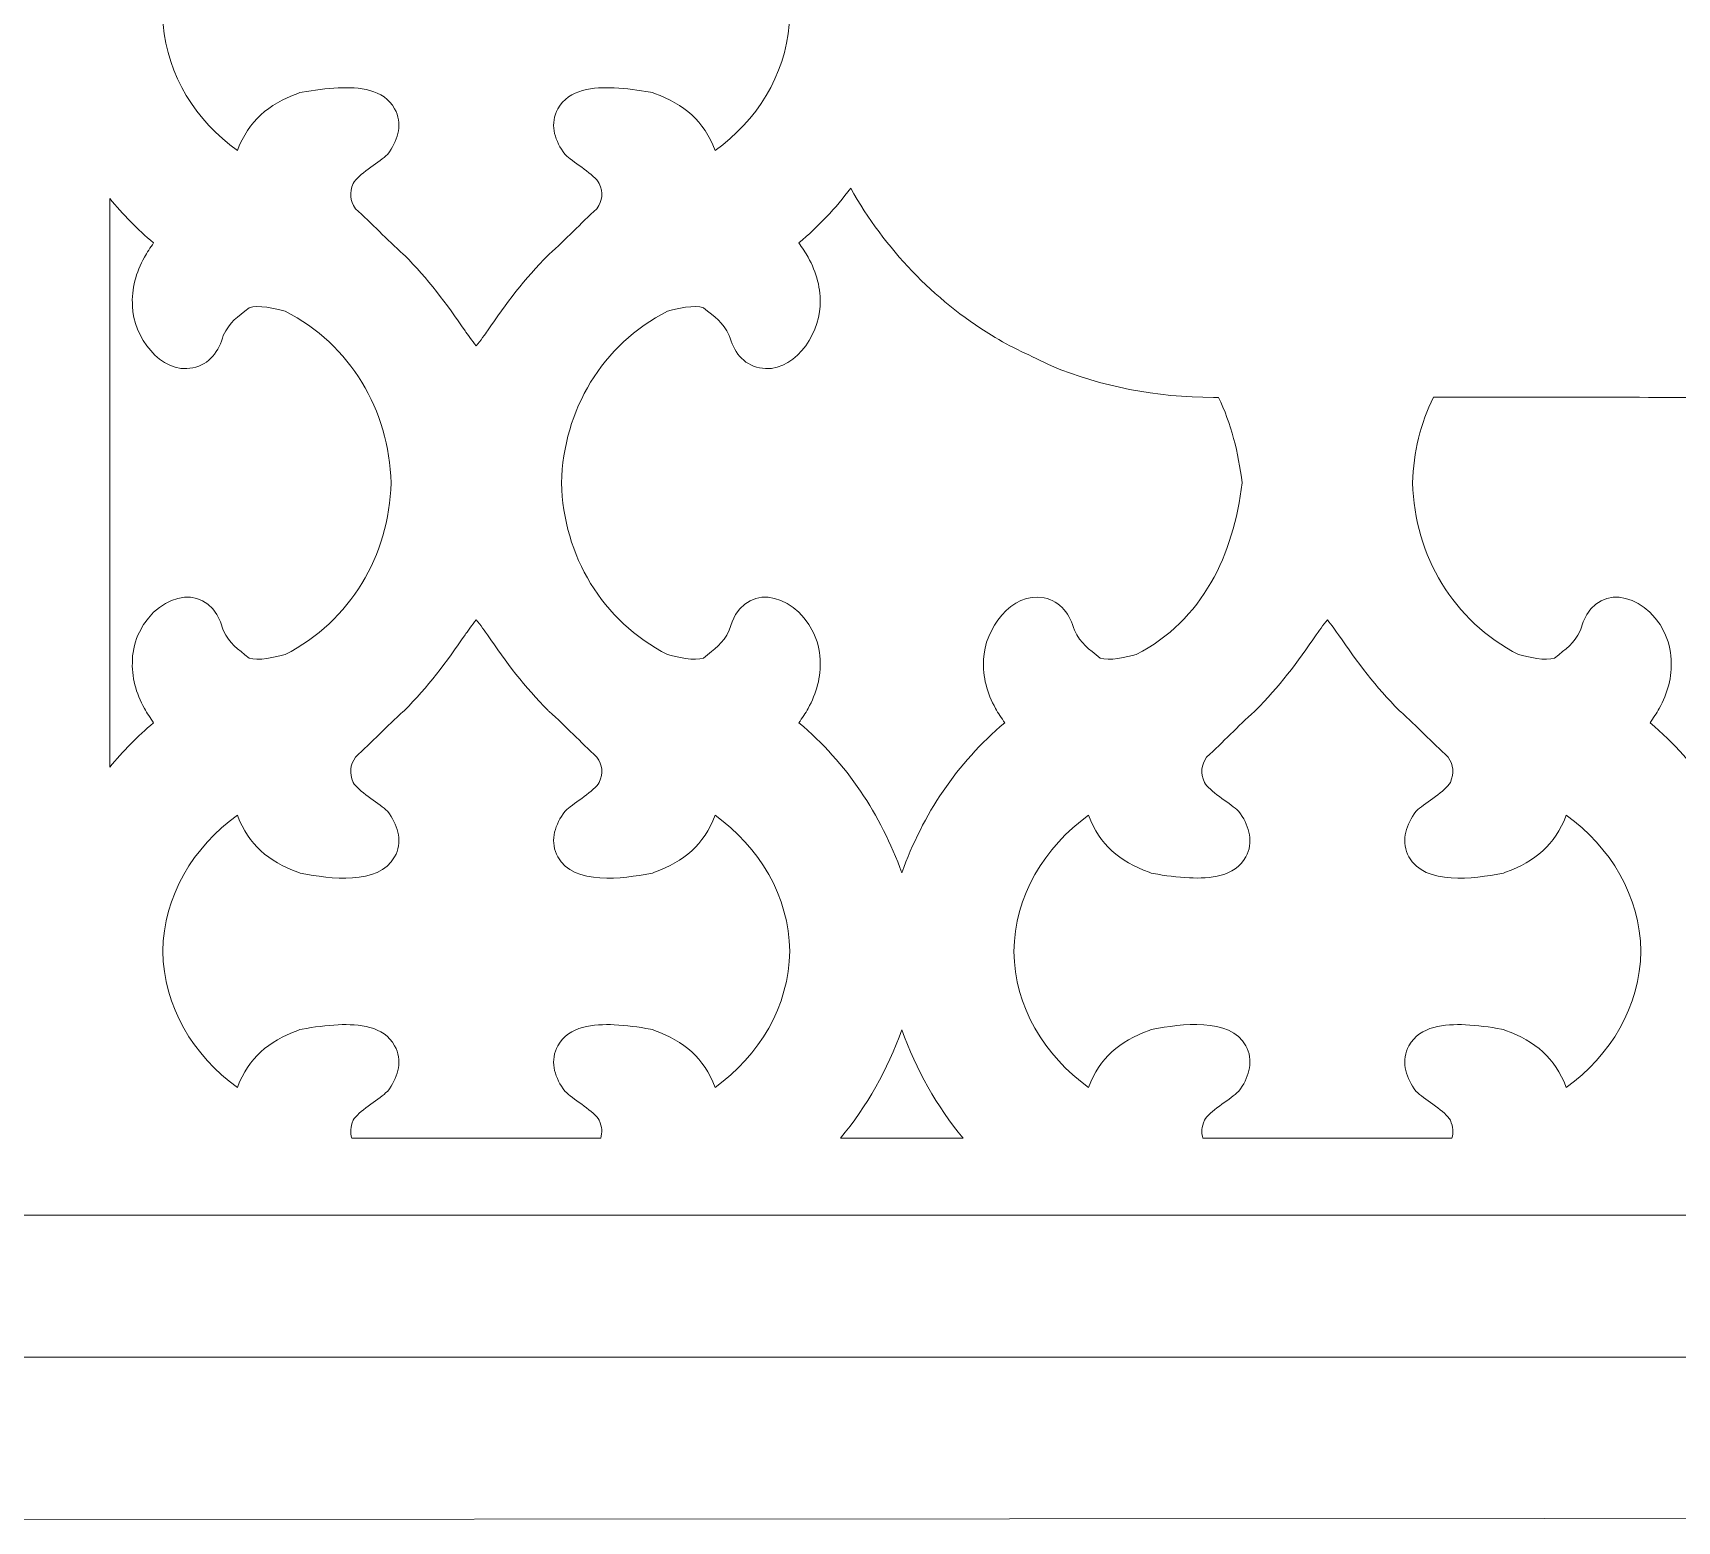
# Model space of a CAD drawing. Header units: centimetres. Extents: x -44 to 44, y -59 to 59.
# Drawn here: x 28.9 to 35.86, y 9.58 to 15.88 of the extents above; entities that cross this region are included whole.
import ezdxf

# ---------------------------------------------------------------- set-up
doc = ezdxf.new("R2010")
doc.units = ezdxf.units.CM
doc.header["$MEASUREMENT"] = 0
doc.layers.add('layer 1', color=7, linetype='Continuous')

msp = doc.modelspace()

# ---------------------------------------------------------------- linework, layer by layer
at = {"layer": 'layer 1', "lineweight": 9}
for points, knots in [([(30.08434, 40.20062), (30.08434, 40.20062), (31.473, 40.20062), (31.473, 40.20062), (31.473, 40.20062), (31.9095, 40.20062), (32.26656, 39.84353), (32.26656, 39.40706), (32.26656, 39.40706), (32.26656, 39.40706), (32.26656, 39.40703), (32.26656, 39.40703), (32.26656, 39.40703), (32.26656, 39.04851), (32.02562, 38.74361), (31.69766, 38.64611), (31.69766, 38.64611), (31.69766, 38.64611), (31.72961, 38.61347), (31.72961, 38.61347), (31.72961, 38.61347), (31.72961, 38.61347), (32.08043, 38.25529), (32.08043, 38.25529), (32.08043, 38.25529), (32.08043, 38.25529), (44.40501, 25.67166), (44.40501, 25.67166), (44.40501, 25.67166), (44.40501, 25.67166), (44.40501, 24.60024), (44.40501, 24.60024), (44.40501, 24.60024), (44.40501, 24.29754), (44.16516, 24.05216), (43.8693, 24.05216), (43.8693, 24.05216), (43.8693, 22.15794), (44.40501, 19.21851), (44.40501, 18.42731), (44.40501, 18.42731), (44.40501, 18.42731), (44.40501, 16.84461), (44.40501, 16.84461), (44.40501, 16.84461), (44.40501, 16.05341), (43.8693, 13.11399), (43.8693, 11.21976), (43.8693, 11.21976), (44.16516, 11.21976), (44.40501, 10.97439), (44.40501, 10.67169), (44.40501, 10.67169), (44.40501, 10.67169), (44.40501, 9.60026), (44.40501, 9.60026), (44.40501, 9.60026), (44.40501, 9.60026), (43.8693, 9.60026), (43.8693, 9.60026), (43.8693, 9.60026), (43.8693, 9.60026), (43.34953, 9.60026), (43.34953, 9.60026), (43.34953, 9.60026), (43.34953, 9.60026), (42.69452, 9.59985), (42.69452, 9.59985), (42.69452, 9.59985), (42.69452, 9.59985), (42.69452, 18.54141), (42.69452, 18.54141), (42.69452, 18.54141), (42.69452, 18.54141), (42.09452, 18.54141), (42.09452, 18.54141), (42.09452, 18.54141), (42.09452, 18.54141), (42.09452, 9.59946), (42.09452, 9.59946), (42.09452, 9.59946), (42.09452, 9.59946), (19.44641, 9.58509), (19.44641, 9.58509), (19.44641, 9.58509), (19.44641, 9.58509), (19.44641, 18.54141), (19.44641, 18.54141), (19.44641, 18.54141), (19.44641, 18.54141), (18.84641, 18.54141), (18.84641, 18.54141), (18.84641, 18.54141), (18.84641, 18.54141), (18.84641, 9.5847), (18.84641, 9.5847), (18.84641, 9.5847), (18.84641, 9.5847), (18.20016, 9.58429), (18.20016, 9.58429), (18.20016, 9.58429), (18.20016, 9.58429), (17.67163, 9.58429), (17.67163, 9.58429), (17.67163, 9.58429), (17.67163, 9.58429), (17.13591, 9.58429), (17.13591, 9.58429), (17.13591, 9.58429), (17.13591, 9.58429), (17.13591, 10.65572), (17.13591, 10.65572), (17.13591, 10.65572), (17.13591, 10.95842), (17.37576, 11.2038), (17.67163, 11.2038), (17.67163, 11.2038), (17.67163, 13.09802), (17.13591, 16.03744), (17.13591, 16.82865), (17.13591, 16.82865), (17.13591, 16.82865), (17.13591, 18.41134), (17.13591, 18.41134), (17.13591, 18.41134), (17.13591, 19.20255), (17.67163, 22.14197), (17.67163, 24.03619), (17.67163, 24.03619), (17.37576, 24.03619), (17.13591, 24.28157), (17.13591, 24.58427), (17.13591, 24.58427), (17.13591, 24.58427), (17.13591, 25.6557), (17.13591, 25.6557), (17.13591, 25.6557), (17.13591, 25.6557), (29.77618, 38.56084), (29.77618, 38.56084), (29.77618, 38.56084), (29.77618, 38.56084), (29.85968, 38.64613), (29.85968, 38.64613), (29.85968, 38.64613), (29.5317, 38.74363), (29.29078, 39.04849), (29.29078, 39.40703), (29.29078, 39.40703), (29.29078, 39.40703), (29.29078, 39.40706), (29.29078, 39.40706), (29.29078, 39.40706), (29.29078, 39.84353), (29.64784, 40.20062), (30.08434, 40.20062)], [0, 0, 0, 0, 0.025, 0.025, 0.025, 0.025, 0.05, 0.05, 0.05, 0.05, 0.075, 0.075, 0.075, 0.075, 0.1, 0.1, 0.1, 0.1, 0.125, 0.125, 0.125, 0.125, 0.15, 0.15, 0.15, 0.15, 0.175, 0.175, 0.175, 0.175, 0.2, 0.2, 0.2, 0.2, 0.225, 0.225, 0.225, 0.225, 0.25, 0.25, 0.25, 0.25, 0.275, 0.275, 0.275, 0.275, 0.3, 0.3, 0.3, 0.3, 0.325, 0.325, 0.325, 0.325, 0.35, 0.35, 0.35, 0.35, 0.375, 0.375, 0.375, 0.375, 0.4, 0.4, 0.4, 0.4, 0.425, 0.425, 0.425, 0.425, 0.45, 0.45, 0.45, 0.45, 0.475, 0.475, 0.475, 0.475, 0.5, 0.5, 0.5, 0.5, 0.525, 0.525, 0.525, 0.525, 0.55, 0.55, 0.55, 0.55, 0.575, 0.575, 0.575, 0.575, 0.6, 0.6, 0.6, 0.6, 0.625, 0.625, 0.625, 0.625, 0.65, 0.65, 0.65, 0.65, 0.675, 0.675, 0.675, 0.675, 0.7, 0.7, 0.7, 0.7, 0.725, 0.725, 0.725, 0.725, 0.75, 0.75, 0.75, 0.75, 0.775, 0.775, 0.775, 0.775, 0.8, 0.8, 0.8, 0.8, 0.825, 0.825, 0.825, 0.825, 0.85, 0.85, 0.85, 0.85, 0.875, 0.875, 0.875, 0.875, 0.9, 0.9, 0.9, 0.9, 0.925, 0.925, 0.925, 0.925, 0.95, 0.95, 0.95, 0.95, 1, 1, 1, 1]), ([(29.47393, 15.97646), (29.47393, 15.97646), (29.45443, 15.91502), (29.45443, 15.91502), (29.45443, 15.91502), (29.47097, 15.69932), (29.59343, 15.50694), (29.76786, 15.38205), (29.76786, 15.38205), (29.81668, 15.5091), (29.89793, 15.57581), (30.02436, 15.62331), (30.02436, 15.62331), (30.02436, 15.62331), (30.03289, 15.62651), (30.03289, 15.62651), (30.03289, 15.62651), (30.03289, 15.62651), (30.04181, 15.62822), (30.04181, 15.62822), (30.04181, 15.62822), (30.09163, 15.6378), (30.14428, 15.64459), (30.19487, 15.64689), (30.19487, 15.64689), (30.28003, 15.65076), (30.38704, 15.64269), (30.43343, 15.55849), (30.43343, 15.55849), (30.46729, 15.49708), (30.44895, 15.43095), (30.41134, 15.37671), (30.41134, 15.37671), (30.41134, 15.37671), (30.4044, 15.36666), (30.4044, 15.36666), (30.4044, 15.36666), (30.4044, 15.36666), (30.39536, 15.35846), (30.39536, 15.35846), (30.39536, 15.35846), (30.36176, 15.32792), (30.27848, 15.28031), (30.25828, 15.24287), (30.25828, 15.24287), (30.24143, 15.2025), (30.24424, 15.17113), (30.26788, 15.13581), (30.26788, 15.13581), (30.33722, 15.07337), (30.40005, 15.00512), (30.46988, 14.94334), (30.46988, 14.94334), (30.46988, 14.94334), (30.47231, 14.9412), (30.47231, 14.9412), (30.47231, 14.9412), (30.47231, 14.9412), (30.47458, 14.93893), (30.47458, 14.93893), (30.47458, 14.93893), (30.57347, 14.84023), (30.65269, 14.73384), (30.73157, 14.61924), (30.73157, 14.61924), (30.73995, 14.60704), (30.7611, 14.57597), (30.77867, 14.55527), (30.77867, 14.55527), (30.79624, 14.57597), (30.81739, 14.60704), (30.82577, 14.61924), (30.82577, 14.61924), (30.90465, 14.73384), (30.98387, 14.84023), (31.08276, 14.93893), (31.08276, 14.93893), (31.08276, 14.93893), (31.08503, 14.9412), (31.08503, 14.9412), (31.08503, 14.9412), (31.08503, 14.9412), (31.08746, 14.94334), (31.08746, 14.94334), (31.08746, 14.94334), (31.15729, 15.00512), (31.22012, 15.07337), (31.28946, 15.13581), (31.28946, 15.13581), (31.3131, 15.17113), (31.31591, 15.2025), (31.29906, 15.24287), (31.29906, 15.24287), (31.27886, 15.28031), (31.19558, 15.32792), (31.16198, 15.35846), (31.16198, 15.35846), (31.16198, 15.35846), (31.15294, 15.36666), (31.15294, 15.36666), (31.15294, 15.36666), (31.15294, 15.36666), (31.146, 15.37671), (31.146, 15.37671), (31.146, 15.37671), (31.10839, 15.43095), (31.09005, 15.49708), (31.12391, 15.55849), (31.12391, 15.55849), (31.1703, 15.64269), (31.27731, 15.65076), (31.36247, 15.64689), (31.36247, 15.64689), (31.41306, 15.64459), (31.46571, 15.6378), (31.51553, 15.62822), (31.51553, 15.62822), (31.51553, 15.62822), (31.52445, 15.62651), (31.52445, 15.62651), (31.52445, 15.62651), (31.52445, 15.62651), (31.53298, 15.62331), (31.53298, 15.62331), (31.53298, 15.62331), (31.65941, 15.57581), (31.74066, 15.5091), (31.78948, 15.38205), (31.78948, 15.38205), (31.96391, 15.50694), (32.08637, 15.69932), (32.10291, 15.91502), (32.10291, 15.91502), (32.10291, 15.91502), (32.08341, 15.97646), (32.08341, 15.97646), (32.08341, 15.97646), (32.08341, 15.97646), (32.10188, 16.01385), (32.10188, 16.01385), (32.10188, 16.01385), (32.08185, 16.22325), (31.96069, 16.41073), (31.78946, 16.53328), (31.78946, 16.53328), (31.74066, 16.40623), (31.65941, 16.33952), (31.53296, 16.29204), (31.53296, 16.29204), (31.53296, 16.29204), (31.52447, 16.28886), (31.52447, 16.28886), (31.52447, 16.28886), (31.52447, 16.28886), (31.51558, 16.28715), (31.51558, 16.28715), (31.51558, 16.28715), (31.40173, 16.26516), (31.1907, 16.23566), (31.12391, 16.35684), (31.12391, 16.35684), (31.09005, 16.41825), (31.10839, 16.48438), (31.146, 16.53861), (31.146, 16.53861), (31.146, 16.53861), (31.15294, 16.54866), (31.15294, 16.54866), (31.15294, 16.54866), (31.15294, 16.54866), (31.16198, 16.55687), (31.16198, 16.55687), (31.16198, 16.55687), (31.19556, 16.58739), (31.27886, 16.63506), (31.29908, 16.67248), (31.29908, 16.67248), (31.31591, 16.71283), (31.3131, 16.7442), (31.28946, 16.77951), (31.28946, 16.77951), (31.22012, 16.84196), (31.15729, 16.91021), (31.08746, 16.97199), (31.08746, 16.97199), (31.08746, 16.97199), (31.08503, 16.97413), (31.08503, 16.97413), (31.08503, 16.97413), (31.08503, 16.97413), (31.08276, 16.9764), (31.08276, 16.9764), (31.08276, 16.9764), (30.98387, 17.0751), (30.90465, 17.18149), (30.82577, 17.29609), (30.82577, 17.29609), (30.81739, 17.30829), (30.79622, 17.33936), (30.77867, 17.36006), (30.77867, 17.36006), (30.76112, 17.33936), (30.73995, 17.30829), (30.73157, 17.29609), (30.73157, 17.29609), (30.65269, 17.18149), (30.57347, 17.0751), (30.47458, 16.9764), (30.47458, 16.9764), (30.47458, 16.9764), (30.47231, 16.97413), (30.47231, 16.97413), (30.47231, 16.97413), (30.47231, 16.97413), (30.46988, 16.97199), (30.46988, 16.97199), (30.46988, 16.97199), (30.40005, 16.91021), (30.33722, 16.84196), (30.26788, 16.77951), (30.26788, 16.77951), (30.24424, 16.7442), (30.24143, 16.71283), (30.25826, 16.67248), (30.25826, 16.67248), (30.27848, 16.63506), (30.36178, 16.58739), (30.39536, 16.55687), (30.39536, 16.55687), (30.39536, 16.55687), (30.4044, 16.54866), (30.4044, 16.54866), (30.4044, 16.54866), (30.4044, 16.54866), (30.41134, 16.53861), (30.41134, 16.53861), (30.41134, 16.53861), (30.44895, 16.48438), (30.46729, 16.41825), (30.43343, 16.35684), (30.43343, 16.35684), (30.36664, 16.23566), (30.15561, 16.26516), (30.04176, 16.28715), (30.04176, 16.28715), (30.04176, 16.28715), (30.03287, 16.28886), (30.03287, 16.28886), (30.03287, 16.28886), (30.03287, 16.28886), (30.02438, 16.29204), (30.02438, 16.29204), (30.02438, 16.29204), (29.89793, 16.33952), (29.81668, 16.40623), (29.76788, 16.53328), (29.76788, 16.53328), (29.59665, 16.41073), (29.47549, 16.22325), (29.45546, 16.01385), (29.45546, 16.01385), (29.45546, 16.01385), (29.47393, 15.97646), (29.47393, 15.97646)], [0, 0, 0, 0, 0.0149254, 0.0149254, 0.0149254, 0.0149254, 0.0298507, 0.0298507, 0.0298507, 0.0298507, 0.0447761, 0.0447761, 0.0447761, 0.0447761, 0.0597015, 0.0597015, 0.0597015, 0.0597015, 0.0746269, 0.0746269, 0.0746269, 0.0746269, 0.0895522, 0.0895522, 0.0895522, 0.0895522, 0.1044776, 0.1044776, 0.1044776, 0.1044776, 0.119403, 0.119403, 0.119403, 0.119403, 0.1343284, 0.1343284, 0.1343284, 0.1343284, 0.1492537, 0.1492537, 0.1492537, 0.1492537, 0.1641791, 0.1641791, 0.1641791, 0.1641791, 0.1791045, 0.1791045, 0.1791045, 0.1791045, 0.1940299, 0.1940299, 0.1940299, 0.1940299, 0.2089552, 0.2089552, 0.2089552, 0.2089552, 0.2238806, 0.2238806, 0.2238806, 0.2238806, 0.238806, 0.238806, 0.238806, 0.238806, 0.2537313, 0.2537313, 0.2537313, 0.2537313, 0.2686567, 0.2686567, 0.2686567, 0.2686567, 0.2835821, 0.2835821, 0.2835821, 0.2835821, 0.2985075, 0.2985075, 0.2985075, 0.2985075, 0.3134328, 0.3134328, 0.3134328, 0.3134328, 0.3283582, 0.3283582, 0.3283582, 0.3283582, 0.3432836, 0.3432836, 0.3432836, 0.3432836, 0.358209, 0.358209, 0.358209, 0.358209, 0.3731343, 0.3731343, 0.3731343, 0.3731343, 0.3880597, 0.3880597, 0.3880597, 0.3880597, 0.4029851, 0.4029851, 0.4029851, 0.4029851, 0.4179104, 0.4179104, 0.4179104, 0.4179104, 0.4328358, 0.4328358, 0.4328358, 0.4328358, 0.4477612, 0.4477612, 0.4477612, 0.4477612, 0.4626866, 0.4626866, 0.4626866, 0.4626866, 0.4776119, 0.4776119, 0.4776119, 0.4776119, 0.4925373, 0.4925373, 0.4925373, 0.4925373, 0.5074627, 0.5074627, 0.5074627, 0.5074627, 0.5223881, 0.5223881, 0.5223881, 0.5223881, 0.5373134, 0.5373134, 0.5373134, 0.5373134, 0.5522388, 0.5522388, 0.5522388, 0.5522388, 0.5671642, 0.5671642, 0.5671642, 0.5671642, 0.5820896, 0.5820896, 0.5820896, 0.5820896, 0.5970149, 0.5970149, 0.5970149, 0.5970149, 0.6119403, 0.6119403, 0.6119403, 0.6119403, 0.6268657, 0.6268657, 0.6268657, 0.6268657, 0.641791, 0.641791, 0.641791, 0.641791, 0.6567164, 0.6567164, 0.6567164, 0.6567164, 0.6716418, 0.6716418, 0.6716418, 0.6716418, 0.6865672, 0.6865672, 0.6865672, 0.6865672, 0.7014925, 0.7014925, 0.7014925, 0.7014925, 0.7164179, 0.7164179, 0.7164179, 0.7164179, 0.7313433, 0.7313433, 0.7313433, 0.7313433, 0.7462687, 0.7462687, 0.7462687, 0.7462687, 0.761194, 0.761194, 0.761194, 0.761194, 0.7761194, 0.7761194, 0.7761194, 0.7761194, 0.7910448, 0.7910448, 0.7910448, 0.7910448, 0.8059701, 0.8059701, 0.8059701, 0.8059701, 0.8208955, 0.8208955, 0.8208955, 0.8208955, 0.8358209, 0.8358209, 0.8358209, 0.8358209, 0.8507463, 0.8507463, 0.8507463, 0.8507463, 0.8656716, 0.8656716, 0.8656716, 0.8656716, 0.880597, 0.880597, 0.880597, 0.880597, 0.8955224, 0.8955224, 0.8955224, 0.8955224, 0.9104478, 0.9104478, 0.9104478, 0.9104478, 0.9253731, 0.9253731, 0.9253731, 0.9253731, 0.9402985, 0.9402985, 0.9402985, 0.9402985, 0.9552239, 0.9552239, 0.9552239, 0.9552239, 0.9701493, 0.9701493, 0.9701493, 0.9701493, 1, 1, 1, 1]), ([(29.22803, 15.17908), (29.22803, 15.17908), (29.22803, 12.77301), (29.22803, 12.77301), (29.22803, 12.77301), (29.28317, 12.84049), (29.34493, 12.90336), (29.41358, 12.96105), (29.41358, 12.96105), (29.40032, 12.98113), (29.38547, 13.00183), (29.37463, 13.02156), (29.37463, 13.02156), (29.33901, 13.08639), (29.31947, 13.15451), (29.32412, 13.22882), (29.32412, 13.22882), (29.32493, 13.26904), (29.33616, 13.30899), (29.35373, 13.34501), (29.35373, 13.34501), (29.43923, 13.52008), (29.65643, 13.55934), (29.70808, 13.35231), (29.70808, 13.35231), (29.73698, 13.29497), (29.76741, 13.27476), (29.81764, 13.23516), (29.81764, 13.23516), (29.85298, 13.22143), (29.93164, 13.23904), (29.96985, 13.24946), (29.96985, 13.24946), (30.24741, 13.39361), (30.40896, 13.6659), (30.41848, 13.97604), (30.41848, 13.97604), (30.40896, 14.28617), (30.24741, 14.55846), (29.96985, 14.70261), (29.96985, 14.70261), (29.93164, 14.71303), (29.85298, 14.73064), (29.81762, 14.71693), (29.81762, 14.71693), (29.76735, 14.67731), (29.73692, 14.65706), (29.70797, 14.59959), (29.70797, 14.59959), (29.69113, 14.53399), (29.65084, 14.47644), (29.57972, 14.46225), (29.57972, 14.46225), (29.44178, 14.43471), (29.32693, 14.59815), (29.32412, 14.72316), (29.32412, 14.72316), (29.31945, 14.79752), (29.33901, 14.86566), (29.37463, 14.93053), (29.37463, 14.93053), (29.38543, 14.9502), (29.40023, 14.97084), (29.41356, 14.99106), (29.41356, 14.99106), (29.34491, 15.04875), (29.28317, 15.11162), (29.22803, 15.17908)], [0, 0, 0, 0, 0.0555556, 0.0555556, 0.0555556, 0.0555556, 0.1111111, 0.1111111, 0.1111111, 0.1111111, 0.1666667, 0.1666667, 0.1666667, 0.1666667, 0.2222222, 0.2222222, 0.2222222, 0.2222222, 0.2777778, 0.2777778, 0.2777778, 0.2777778, 0.3333333, 0.3333333, 0.3333333, 0.3333333, 0.3888889, 0.3888889, 0.3888889, 0.3888889, 0.4444444, 0.4444444, 0.4444444, 0.4444444, 0.5, 0.5, 0.5, 0.5, 0.5555556, 0.5555556, 0.5555556, 0.5555556, 0.6111111, 0.6111111, 0.6111111, 0.6111111, 0.6666667, 0.6666667, 0.6666667, 0.6666667, 0.7222222, 0.7222222, 0.7222222, 0.7222222, 0.7777778, 0.7777778, 0.7777778, 0.7777778, 0.8333333, 0.8333333, 0.8333333, 0.8333333, 0.8888889, 0.8888889, 0.8888889, 0.8888889, 1, 1, 1, 1]), ([(32.36303, 15.22202), (32.29971, 15.13813), (32.22679, 15.06081), (32.14378, 14.99106), (32.14378, 14.99106), (32.15711, 14.97084), (32.17191, 14.9502), (32.18271, 14.93053), (32.18271, 14.93053), (32.21833, 14.86566), (32.23789, 14.79752), (32.23322, 14.72316), (32.23322, 14.72316), (32.23041, 14.59815), (32.11556, 14.43471), (31.97762, 14.46225), (31.97762, 14.46225), (31.9065, 14.47644), (31.86621, 14.53399), (31.84937, 14.59959), (31.84937, 14.59959), (31.82042, 14.65706), (31.78999, 14.67731), (31.73972, 14.71693), (31.73972, 14.71693), (31.70436, 14.73064), (31.6257, 14.71303), (31.58749, 14.70261), (31.58749, 14.70261), (31.30993, 14.55846), (31.14838, 14.28617), (31.13886, 13.97604), (31.13886, 13.97604), (31.14838, 13.6659), (31.30993, 13.39361), (31.58749, 13.24946), (31.58749, 13.24946), (31.6257, 13.23904), (31.70436, 13.22143), (31.7397, 13.23516), (31.7397, 13.23516), (31.78993, 13.27476), (31.82036, 13.29497), (31.84926, 13.35231), (31.84926, 13.35231), (31.90091, 13.55934), (32.11811, 13.52008), (32.20361, 13.34501), (32.20361, 13.34501), (32.22118, 13.30899), (32.23241, 13.26904), (32.23322, 13.22882), (32.23322, 13.22882), (32.23787, 13.15451), (32.21833, 13.08639), (32.18271, 13.02156), (32.18271, 13.02156), (32.17187, 13.00183), (32.15702, 12.98113), (32.14376, 12.96105), (32.14376, 12.96105), (32.3472, 12.79014), (32.49008, 12.57373), (32.57931, 12.32659), (32.57931, 12.32659), (32.66852, 12.57373), (32.81141, 12.79011), (33.01485, 12.96103), (33.01485, 12.96103), (33.00152, 12.98126), (32.98671, 13.00187), (32.97591, 13.02156), (32.97591, 13.02156), (32.94028, 13.08643), (32.92073, 13.15457), (32.92541, 13.22891), (32.92541, 13.22891), (32.92821, 13.35392), (33.04309, 13.51738), (33.18103, 13.48984), (33.18103, 13.48984), (33.25215, 13.47564), (33.29241, 13.41808), (33.30926, 13.35251), (33.30926, 13.35251), (33.33821, 13.29501), (33.36863, 13.27481), (33.41895, 13.23516), (33.41895, 13.23516), (33.45426, 13.22143), (33.53293, 13.23904), (33.57111, 13.24946), (33.57111, 13.24946), (33.85305, 13.39611), (33.98293, 13.67121), (34.01908, 13.97604), (34.01908, 13.97604), (34.00386, 14.10433), (33.97202, 14.22735), (33.91926, 14.33775), (33.91926, 14.33775), (33.91926, 14.33775), (33.89766, 14.33771), (33.89766, 14.33771), (33.89766, 14.33771), (33.6552, 14.33713), (33.42371, 14.38371), (33.21263, 14.47041), (33.21263, 14.47041), (33.12668, 14.51319), (33.0408, 14.54955), (32.9586, 14.60008), (32.9586, 14.60008), (32.71388, 14.75171), (32.50881, 14.96366), (32.36303, 15.22202)], [0, 0, 0, 0, 0.0333333, 0.0333333, 0.0333333, 0.0333333, 0.0666667, 0.0666667, 0.0666667, 0.0666667, 0.1, 0.1, 0.1, 0.1, 0.1333333, 0.1333333, 0.1333333, 0.1333333, 0.1666667, 0.1666667, 0.1666667, 0.1666667, 0.2, 0.2, 0.2, 0.2, 0.2333333, 0.2333333, 0.2333333, 0.2333333, 0.2666667, 0.2666667, 0.2666667, 0.2666667, 0.3, 0.3, 0.3, 0.3, 0.3333333, 0.3333333, 0.3333333, 0.3333333, 0.3666667, 0.3666667, 0.3666667, 0.3666667, 0.4, 0.4, 0.4, 0.4, 0.4333333, 0.4333333, 0.4333333, 0.4333333, 0.4666667, 0.4666667, 0.4666667, 0.4666667, 0.5, 0.5, 0.5, 0.5, 0.5333333, 0.5333333, 0.5333333, 0.5333333, 0.5666667, 0.5666667, 0.5666667, 0.5666667, 0.6, 0.6, 0.6, 0.6, 0.6333333, 0.6333333, 0.6333333, 0.6333333, 0.6666667, 0.6666667, 0.6666667, 0.6666667, 0.7, 0.7, 0.7, 0.7, 0.7333333, 0.7333333, 0.7333333, 0.7333333, 0.7666667, 0.7666667, 0.7666667, 0.7666667, 0.8, 0.8, 0.8, 0.8, 0.8333333, 0.8333333, 0.8333333, 0.8333333, 0.8666667, 0.8666667, 0.8666667, 0.8666667, 0.9, 0.9, 0.9, 0.9, 0.9333333, 0.9333333, 0.9333333, 0.9333333, 1, 1, 1, 1]), ([(34.82908, 14.33829), (34.77465, 14.22851), (34.74413, 14.10559), (34.74017, 13.97604), (34.74017, 13.97604), (34.74966, 13.6659), (34.91123, 13.39359), (35.1888, 13.24946), (35.1888, 13.24946), (35.22701, 13.23904), (35.30565, 13.22143), (35.34101, 13.23516), (35.34101, 13.23516), (35.39123, 13.27476), (35.42166, 13.29497), (35.45057, 13.35231), (35.45057, 13.35231), (35.50221, 13.55934), (35.71941, 13.52008), (35.80491, 13.34501), (35.80491, 13.34501), (35.82248, 13.30899), (35.83371, 13.26904), (35.83453, 13.22882), (35.83453, 13.22882), (35.83918, 13.15449), (35.81961, 13.08639), (35.784, 13.02154), (35.784, 13.02154), (35.77318, 13.00183), (35.75831, 12.98113), (35.74504, 12.96107), (35.74504, 12.96107), (35.94851, 12.79014), (36.09139, 12.57373), (36.18062, 12.32657), (36.18062, 12.32657), (36.26983, 12.57371), (36.41269, 12.79011), (36.61613, 12.96101), (36.61613, 12.96101), (36.60281, 12.98124), (36.588, 13.00187), (36.5772, 13.02156), (36.5772, 13.02156), (36.54158, 13.08643), (36.52202, 13.15457), (36.52671, 13.22893), (36.52671, 13.22893), (36.52954, 13.35392), (36.64438, 13.51736), (36.78231, 13.48984), (36.78231, 13.48984), (36.85343, 13.47564), (36.8937, 13.41808), (36.91054, 13.35251), (36.91054, 13.35251), (36.93949, 13.29501), (36.96996, 13.27479), (37.02026, 13.23516), (37.02026, 13.23516), (37.05557, 13.22143), (37.13421, 13.23904), (37.1724, 13.24946), (37.1724, 13.24946), (37.45436, 13.39611), (37.58419, 13.67121), (37.62038, 13.97604), (37.62038, 13.97604), (37.60513, 14.10454), (37.57322, 14.22778), (37.52029, 14.33833), (37.52029, 14.33833), (37.02731, 14.33837), (36.53432, 14.33771), (36.04136, 14.33771), (36.04136, 14.33771), (35.63721, 14.33771), (35.23313, 14.33816), (34.82908, 14.33829)], [0, 0, 0, 0, 0.047619, 0.047619, 0.047619, 0.047619, 0.0952381, 0.0952381, 0.0952381, 0.0952381, 0.1428571, 0.1428571, 0.1428571, 0.1428571, 0.1904762, 0.1904762, 0.1904762, 0.1904762, 0.2380952, 0.2380952, 0.2380952, 0.2380952, 0.2857143, 0.2857143, 0.2857143, 0.2857143, 0.3333333, 0.3333333, 0.3333333, 0.3333333, 0.3809524, 0.3809524, 0.3809524, 0.3809524, 0.4285714, 0.4285714, 0.4285714, 0.4285714, 0.4761905, 0.4761905, 0.4761905, 0.4761905, 0.5238095, 0.5238095, 0.5238095, 0.5238095, 0.5714286, 0.5714286, 0.5714286, 0.5714286, 0.6190476, 0.6190476, 0.6190476, 0.6190476, 0.6666667, 0.6666667, 0.6666667, 0.6666667, 0.7142857, 0.7142857, 0.7142857, 0.7142857, 0.7619048, 0.7619048, 0.7619048, 0.7619048, 0.8095238, 0.8095238, 0.8095238, 0.8095238, 0.8571429, 0.8571429, 0.8571429, 0.8571429, 0.9047619, 0.9047619, 0.9047619, 0.9047619, 1, 1, 1, 1]), ([(30.77867, 13.39682), (30.7611, 13.3761), (30.73995, 13.34503), (30.73157, 13.33284), (30.73157, 13.33284), (30.65269, 13.21824), (30.57347, 13.11186), (30.47458, 13.01316), (30.47458, 13.01316), (30.47458, 13.01316), (30.47231, 13.01089), (30.47231, 13.01089), (30.47231, 13.01089), (30.47231, 13.01089), (30.46991, 13.00877), (30.46991, 13.00877), (30.46991, 13.00877), (30.40009, 12.94697), (30.33722, 12.87872), (30.2679, 12.81626), (30.2679, 12.81626), (30.24424, 12.78094), (30.24143, 12.74955), (30.25826, 12.70922), (30.25826, 12.70922), (30.27848, 12.67179), (30.36173, 12.62417), (30.39533, 12.59366), (30.39533, 12.59366), (30.39533, 12.59366), (30.40438, 12.58543), (30.40438, 12.58543), (30.40438, 12.58543), (30.40438, 12.58543), (30.41134, 12.57538), (30.41134, 12.57538), (30.41134, 12.57538), (30.44895, 12.52114), (30.46729, 12.45501), (30.43343, 12.3936), (30.43343, 12.3936), (30.36662, 12.27236), (30.15572, 12.30201), (30.04187, 12.32387), (30.04187, 12.32387), (30.04187, 12.32387), (30.03293, 12.32559), (30.03293, 12.32559), (30.03293, 12.32559), (30.03293, 12.32559), (30.02441, 12.32878), (30.02441, 12.32878), (30.02441, 12.32878), (29.89793, 12.37624), (29.81668, 12.44297), (29.76788, 12.57002), (29.76788, 12.57002), (29.58173, 12.4368), (29.45479, 12.22686), (29.45254, 11.99544), (29.45254, 11.99544), (29.45479, 11.76214), (29.58176, 11.55206), (29.76788, 11.41881), (29.76788, 11.41881), (29.81668, 11.54586), (29.89793, 11.61257), (30.02438, 11.66006), (30.02438, 11.66006), (30.02438, 11.66006), (30.03289, 11.66325), (30.03289, 11.66325), (30.03289, 11.66325), (30.03289, 11.66325), (30.04181, 11.66496), (30.04181, 11.66496), (30.04181, 11.66496), (30.09163, 11.67454), (30.14428, 11.68134), (30.19487, 11.68363), (30.19487, 11.68363), (30.28003, 11.68751), (30.38704, 11.67943), (30.43343, 11.59524), (30.43343, 11.59524), (30.46729, 11.53382), (30.44895, 11.46769), (30.41134, 11.41346), (30.41134, 11.41346), (30.41134, 11.41346), (30.40438, 11.40341), (30.40438, 11.40341), (30.40438, 11.40341), (30.40438, 11.40341), (30.39533, 11.39518), (30.39533, 11.39518), (30.39533, 11.39518), (30.36173, 11.36466), (30.27848, 11.31705), (30.25826, 11.27961), (30.25826, 11.27961), (30.24651, 11.25144), (30.24433, 11.22763), (30.25215, 11.2038), (30.25215, 11.2038), (30.25215, 11.2038), (30.77867, 11.2038), (30.77867, 11.2038), (30.77867, 11.2038), (30.77867, 11.2038), (31.30519, 11.2038), (31.30519, 11.2038), (31.30519, 11.2038), (31.31301, 11.22763), (31.31083, 11.25144), (31.29908, 11.27961), (31.29908, 11.27961), (31.27886, 11.31705), (31.19561, 11.36466), (31.16201, 11.39518), (31.16201, 11.39518), (31.16201, 11.39518), (31.15296, 11.40341), (31.15296, 11.40341), (31.15296, 11.40341), (31.15296, 11.40341), (31.146, 11.41346), (31.146, 11.41346), (31.146, 11.41346), (31.10839, 11.46769), (31.09005, 11.53382), (31.12391, 11.59524), (31.12391, 11.59524), (31.1703, 11.67943), (31.27731, 11.68751), (31.36247, 11.68363), (31.36247, 11.68363), (31.41306, 11.68134), (31.46571, 11.67454), (31.51553, 11.66496), (31.51553, 11.66496), (31.51553, 11.66496), (31.52445, 11.66325), (31.52445, 11.66325), (31.52445, 11.66325), (31.52445, 11.66325), (31.53296, 11.66006), (31.53296, 11.66006), (31.53296, 11.66006), (31.65941, 11.61257), (31.74066, 11.54586), (31.78946, 11.41881), (31.78946, 11.41881), (31.97558, 11.55206), (32.10255, 11.76214), (32.1048, 11.99544), (32.1048, 11.99544), (32.10255, 12.22686), (31.97561, 12.4368), (31.78946, 12.57002), (31.78946, 12.57002), (31.74066, 12.44297), (31.65941, 12.37624), (31.53293, 12.32878), (31.53293, 12.32878), (31.53293, 12.32878), (31.52441, 12.32559), (31.52441, 12.32559), (31.52441, 12.32559), (31.52441, 12.32559), (31.51547, 12.32387), (31.51547, 12.32387), (31.51547, 12.32387), (31.40162, 12.30201), (31.19072, 12.27236), (31.12391, 12.3936), (31.12391, 12.3936), (31.09005, 12.45501), (31.10839, 12.52114), (31.146, 12.57538), (31.146, 12.57538), (31.146, 12.57538), (31.15296, 12.58543), (31.15296, 12.58543), (31.15296, 12.58543), (31.15296, 12.58543), (31.16201, 12.59366), (31.16201, 12.59366), (31.16201, 12.59366), (31.19561, 12.62417), (31.27886, 12.67179), (31.29908, 12.70922), (31.29908, 12.70922), (31.31591, 12.74955), (31.3131, 12.78094), (31.28944, 12.81626), (31.28944, 12.81626), (31.22012, 12.87872), (31.15725, 12.94697), (31.08743, 13.00877), (31.08743, 13.00877), (31.08743, 13.00877), (31.08503, 13.01089), (31.08503, 13.01089), (31.08503, 13.01089), (31.08503, 13.01089), (31.08276, 13.01316), (31.08276, 13.01316), (31.08276, 13.01316), (30.98387, 13.11186), (30.90465, 13.21824), (30.82577, 13.33284), (30.82577, 13.33284), (30.81739, 13.34503), (30.79624, 13.3761), (30.77867, 13.39682)], [0, 0, 0, 0, 0.0181818, 0.0181818, 0.0181818, 0.0181818, 0.0363636, 0.0363636, 0.0363636, 0.0363636, 0.0545455, 0.0545455, 0.0545455, 0.0545455, 0.0727273, 0.0727273, 0.0727273, 0.0727273, 0.0909091, 0.0909091, 0.0909091, 0.0909091, 0.1090909, 0.1090909, 0.1090909, 0.1090909, 0.1272727, 0.1272727, 0.1272727, 0.1272727, 0.1454545, 0.1454545, 0.1454545, 0.1454545, 0.1636364, 0.1636364, 0.1636364, 0.1636364, 0.1818182, 0.1818182, 0.1818182, 0.1818182, 0.2, 0.2, 0.2, 0.2, 0.2181818, 0.2181818, 0.2181818, 0.2181818, 0.2363636, 0.2363636, 0.2363636, 0.2363636, 0.2545455, 0.2545455, 0.2545455, 0.2545455, 0.2727273, 0.2727273, 0.2727273, 0.2727273, 0.2909091, 0.2909091, 0.2909091, 0.2909091, 0.3090909, 0.3090909, 0.3090909, 0.3090909, 0.3272727, 0.3272727, 0.3272727, 0.3272727, 0.3454545, 0.3454545, 0.3454545, 0.3454545, 0.3636364, 0.3636364, 0.3636364, 0.3636364, 0.3818182, 0.3818182, 0.3818182, 0.3818182, 0.4, 0.4, 0.4, 0.4, 0.4181818, 0.4181818, 0.4181818, 0.4181818, 0.4363636, 0.4363636, 0.4363636, 0.4363636, 0.4545455, 0.4545455, 0.4545455, 0.4545455, 0.4727273, 0.4727273, 0.4727273, 0.4727273, 0.4909091, 0.4909091, 0.4909091, 0.4909091, 0.5090909, 0.5090909, 0.5090909, 0.5090909, 0.5272727, 0.5272727, 0.5272727, 0.5272727, 0.5454545, 0.5454545, 0.5454545, 0.5454545, 0.5636364, 0.5636364, 0.5636364, 0.5636364, 0.5818182, 0.5818182, 0.5818182, 0.5818182, 0.6, 0.6, 0.6, 0.6, 0.6181818, 0.6181818, 0.6181818, 0.6181818, 0.6363636, 0.6363636, 0.6363636, 0.6363636, 0.6545455, 0.6545455, 0.6545455, 0.6545455, 0.6727273, 0.6727273, 0.6727273, 0.6727273, 0.6909091, 0.6909091, 0.6909091, 0.6909091, 0.7090909, 0.7090909, 0.7090909, 0.7090909, 0.7272727, 0.7272727, 0.7272727, 0.7272727, 0.7454545, 0.7454545, 0.7454545, 0.7454545, 0.7636364, 0.7636364, 0.7636364, 0.7636364, 0.7818182, 0.7818182, 0.7818182, 0.7818182, 0.8, 0.8, 0.8, 0.8, 0.8181818, 0.8181818, 0.8181818, 0.8181818, 0.8363636, 0.8363636, 0.8363636, 0.8363636, 0.8545455, 0.8545455, 0.8545455, 0.8545455, 0.8727273, 0.8727273, 0.8727273, 0.8727273, 0.8909091, 0.8909091, 0.8909091, 0.8909091, 0.9090909, 0.9090909, 0.9090909, 0.9090909, 0.9272727, 0.9272727, 0.9272727, 0.9272727, 0.9454545, 0.9454545, 0.9454545, 0.9454545, 0.9636364, 0.9636364, 0.9636364, 0.9636364, 1, 1, 1, 1]), ([(34.9065, 11.2038), (34.9143, 11.22763), (34.91213, 11.25144), (34.90039, 11.27961), (34.90039, 11.27961), (34.88012, 11.31707), (34.79691, 11.36464), (34.76331, 11.39518), (34.76331, 11.39518), (34.76331, 11.39518), (34.75427, 11.40341), (34.75427, 11.40341), (34.75427, 11.40341), (34.75427, 11.40341), (34.74731, 11.41346), (34.74731, 11.41346), (34.74731, 11.41346), (34.7097, 11.46769), (34.69136, 11.53382), (34.72521, 11.59524), (34.72521, 11.59524), (34.77161, 11.67943), (34.87862, 11.68751), (34.96378, 11.68363), (34.96378, 11.68363), (35.01437, 11.68134), (35.06702, 11.67454), (35.11684, 11.66496), (35.11684, 11.66496), (35.11684, 11.66496), (35.12576, 11.66325), (35.12576, 11.66325), (35.12576, 11.66325), (35.12576, 11.66325), (35.13426, 11.66006), (35.13426, 11.66006), (35.13426, 11.66006), (35.26071, 11.61257), (35.34197, 11.54586), (35.39076, 11.41881), (35.39076, 11.41881), (35.57689, 11.55206), (35.70386, 11.76214), (35.70611, 11.99544), (35.70611, 11.99544), (35.70386, 12.22689), (35.57691, 12.4368), (35.39076, 12.57), (35.39076, 12.57), (35.34195, 12.44297), (35.26069, 12.37624), (35.13424, 12.32878), (35.13424, 12.32878), (35.13424, 12.32878), (35.12571, 12.32559), (35.12571, 12.32559), (35.12571, 12.32559), (35.12571, 12.32559), (35.11678, 12.32387), (35.11678, 12.32387), (35.11678, 12.32387), (35.00293, 12.30201), (34.79203, 12.27236), (34.72521, 12.3936), (34.72521, 12.3936), (34.69136, 12.45501), (34.7097, 12.52114), (34.74731, 12.57538), (34.74731, 12.57538), (34.74731, 12.57538), (34.75427, 12.58543), (34.75427, 12.58543), (34.75427, 12.58543), (34.75427, 12.58543), (34.76331, 12.59366), (34.76331, 12.59366), (34.76331, 12.59366), (34.79691, 12.62419), (34.88012, 12.67176), (34.90039, 12.70922), (34.90039, 12.70922), (34.91719, 12.74955), (34.91441, 12.78094), (34.89075, 12.81626), (34.89075, 12.81626), (34.82143, 12.87872), (34.75853, 12.94697), (34.68872, 13.00877), (34.68872, 13.00877), (34.68872, 13.00877), (34.68632, 13.01089), (34.68632, 13.01089), (34.68632, 13.01089), (34.68632, 13.01089), (34.68405, 13.01316), (34.68405, 13.01316), (34.68405, 13.01316), (34.58516, 13.11186), (34.50596, 13.21824), (34.42708, 13.33284), (34.42708, 13.33284), (34.4187, 13.34503), (34.39755, 13.37608), (34.37998, 13.39682), (34.37998, 13.39682), (34.36241, 13.37608), (34.34123, 13.34501), (34.33283, 13.33281), (34.33283, 13.33281), (34.25393, 13.21824), (34.17478, 13.11186), (34.07588, 13.01316), (34.07588, 13.01316), (34.07588, 13.01316), (34.07361, 13.01089), (34.07361, 13.01089), (34.07361, 13.01089), (34.07361, 13.01089), (34.07121, 13.00877), (34.07121, 13.00877), (34.07121, 13.00877), (34.0014, 12.94697), (33.93851, 12.87872), (33.86918, 12.81626), (33.86918, 12.81626), (33.84553, 12.78094), (33.84272, 12.74955), (33.85954, 12.70922), (33.85954, 12.70922), (33.87977, 12.67179), (33.96302, 12.62417), (33.99662, 12.59366), (33.99662, 12.59366), (33.99662, 12.59366), (34.00566, 12.58543), (34.00566, 12.58543), (34.00566, 12.58543), (34.00566, 12.58543), (34.01263, 12.57538), (34.01263, 12.57538), (34.01263, 12.57538), (34.05023, 12.52114), (34.06858, 12.45501), (34.03472, 12.3936), (34.03472, 12.3936), (33.98833, 12.30941), (33.88131, 12.30135), (33.79616, 12.30521), (33.79616, 12.30521), (33.74554, 12.30752), (33.693, 12.31429), (33.64316, 12.32387), (33.64316, 12.32387), (33.64316, 12.32387), (33.63422, 12.32559), (33.63422, 12.32559), (33.63422, 12.32559), (33.63422, 12.32559), (33.62569, 12.32878), (33.62569, 12.32878), (33.62569, 12.32878), (33.49922, 12.37624), (33.41798, 12.44297), (33.36917, 12.57002), (33.36917, 12.57002), (33.18302, 12.43678), (33.05608, 12.22667), (33.05383, 11.99338), (33.05383, 11.99338), (33.05608, 11.76195), (33.18304, 11.55204), (33.36917, 11.41881), (33.36917, 11.41881), (33.41798, 11.54584), (33.49922, 11.61257), (33.62567, 11.66006), (33.62567, 11.66006), (33.62567, 11.66006), (33.63418, 11.66325), (33.63418, 11.66325), (33.63418, 11.66325), (33.63418, 11.66325), (33.64309, 11.66496), (33.64309, 11.66496), (33.64309, 11.66496), (33.75692, 11.68686), (33.96791, 11.71646), (34.03472, 11.59524), (34.03472, 11.59524), (34.06858, 11.53382), (34.05023, 11.46769), (34.01263, 11.41346), (34.01263, 11.41346), (34.01263, 11.41346), (34.00566, 11.40341), (34.00566, 11.40341), (34.00566, 11.40341), (34.00566, 11.40341), (33.99662, 11.39518), (33.99662, 11.39518), (33.99662, 11.39518), (33.96302, 11.36466), (33.87977, 11.31705), (33.85954, 11.27961), (33.85954, 11.27961), (33.8478, 11.25144), (33.84561, 11.22763), (33.85343, 11.2038), (33.85343, 11.2038), (33.85343, 11.2038), (34.9065, 11.2038), (34.9065, 11.2038)], [0, 0, 0, 0, 0.0185185, 0.0185185, 0.0185185, 0.0185185, 0.037037, 0.037037, 0.037037, 0.037037, 0.0555556, 0.0555556, 0.0555556, 0.0555556, 0.0740741, 0.0740741, 0.0740741, 0.0740741, 0.0925926, 0.0925926, 0.0925926, 0.0925926, 0.1111111, 0.1111111, 0.1111111, 0.1111111, 0.1296296, 0.1296296, 0.1296296, 0.1296296, 0.1481481, 0.1481481, 0.1481481, 0.1481481, 0.1666667, 0.1666667, 0.1666667, 0.1666667, 0.1851852, 0.1851852, 0.1851852, 0.1851852, 0.2037037, 0.2037037, 0.2037037, 0.2037037, 0.2222222, 0.2222222, 0.2222222, 0.2222222, 0.2407407, 0.2407407, 0.2407407, 0.2407407, 0.2592593, 0.2592593, 0.2592593, 0.2592593, 0.2777778, 0.2777778, 0.2777778, 0.2777778, 0.2962963, 0.2962963, 0.2962963, 0.2962963, 0.3148148, 0.3148148, 0.3148148, 0.3148148, 0.3333333, 0.3333333, 0.3333333, 0.3333333, 0.3518519, 0.3518519, 0.3518519, 0.3518519, 0.3703704, 0.3703704, 0.3703704, 0.3703704, 0.3888889, 0.3888889, 0.3888889, 0.3888889, 0.4074074, 0.4074074, 0.4074074, 0.4074074, 0.4259259, 0.4259259, 0.4259259, 0.4259259, 0.4444444, 0.4444444, 0.4444444, 0.4444444, 0.462963, 0.462963, 0.462963, 0.462963, 0.4814815, 0.4814815, 0.4814815, 0.4814815, 0.5, 0.5, 0.5, 0.5, 0.5185185, 0.5185185, 0.5185185, 0.5185185, 0.537037, 0.537037, 0.537037, 0.537037, 0.5555556, 0.5555556, 0.5555556, 0.5555556, 0.5740741, 0.5740741, 0.5740741, 0.5740741, 0.5925926, 0.5925926, 0.5925926, 0.5925926, 0.6111111, 0.6111111, 0.6111111, 0.6111111, 0.6296296, 0.6296296, 0.6296296, 0.6296296, 0.6481481, 0.6481481, 0.6481481, 0.6481481, 0.6666667, 0.6666667, 0.6666667, 0.6666667, 0.6851852, 0.6851852, 0.6851852, 0.6851852, 0.7037037, 0.7037037, 0.7037037, 0.7037037, 0.7222222, 0.7222222, 0.7222222, 0.7222222, 0.7407407, 0.7407407, 0.7407407, 0.7407407, 0.7592593, 0.7592593, 0.7592593, 0.7592593, 0.7777778, 0.7777778, 0.7777778, 0.7777778, 0.7962963, 0.7962963, 0.7962963, 0.7962963, 0.8148148, 0.8148148, 0.8148148, 0.8148148, 0.8333333, 0.8333333, 0.8333333, 0.8333333, 0.8518519, 0.8518519, 0.8518519, 0.8518519, 0.8703704, 0.8703704, 0.8703704, 0.8703704, 0.8888889, 0.8888889, 0.8888889, 0.8888889, 0.9074074, 0.9074074, 0.9074074, 0.9074074, 0.9259259, 0.9259259, 0.9259259, 0.9259259, 0.9444444, 0.9444444, 0.9444444, 0.9444444, 0.962963, 0.962963, 0.962963, 0.962963, 1, 1, 1, 1]), ([(32.83928, 11.2038), (32.72606, 11.33929), (32.64017, 11.49371), (32.57931, 11.66226), (32.57931, 11.66226), (32.51846, 11.49371), (32.43259, 11.33929), (32.31938, 11.2038), (32.31938, 11.2038), (32.31938, 11.2038), (32.83928, 11.2038), (32.83928, 11.2038)], [0, 0, 0, 0, 0.25, 0.25, 0.25, 0.25, 0.5, 0.5, 0.5, 0.5, 1, 1, 1, 1]), ([(25.20812, 10.87824), (25.20812, 10.87824), (29.22803, 10.87824), (29.22803, 10.87824), (29.22803, 10.87824), (29.22803, 10.87824), (36.33257, 10.87824), (36.33257, 10.87824), (36.33257, 10.87824), (36.33257, 10.87824), (36.33257, 10.27824), (36.33257, 10.27824), (36.33257, 10.27824), (36.33257, 10.27824), (25.20812, 10.27824), (25.20812, 10.27824), (25.20812, 10.27824), (25.20812, 10.27824), (25.20812, 10.87824), (25.20812, 10.87824)], [0, 0, 0, 0, 0.1666667, 0.1666667, 0.1666667, 0.1666667, 0.3333333, 0.3333333, 0.3333333, 0.3333333, 0.5, 0.5, 0.5, 0.5, 0.6666667, 0.6666667, 0.6666667, 0.6666667, 1, 1, 1, 1])]:
    msp.add_open_spline(points, degree=3, knots=knots, dxfattribs=at)

doc.saveas('drawing.dxf')
